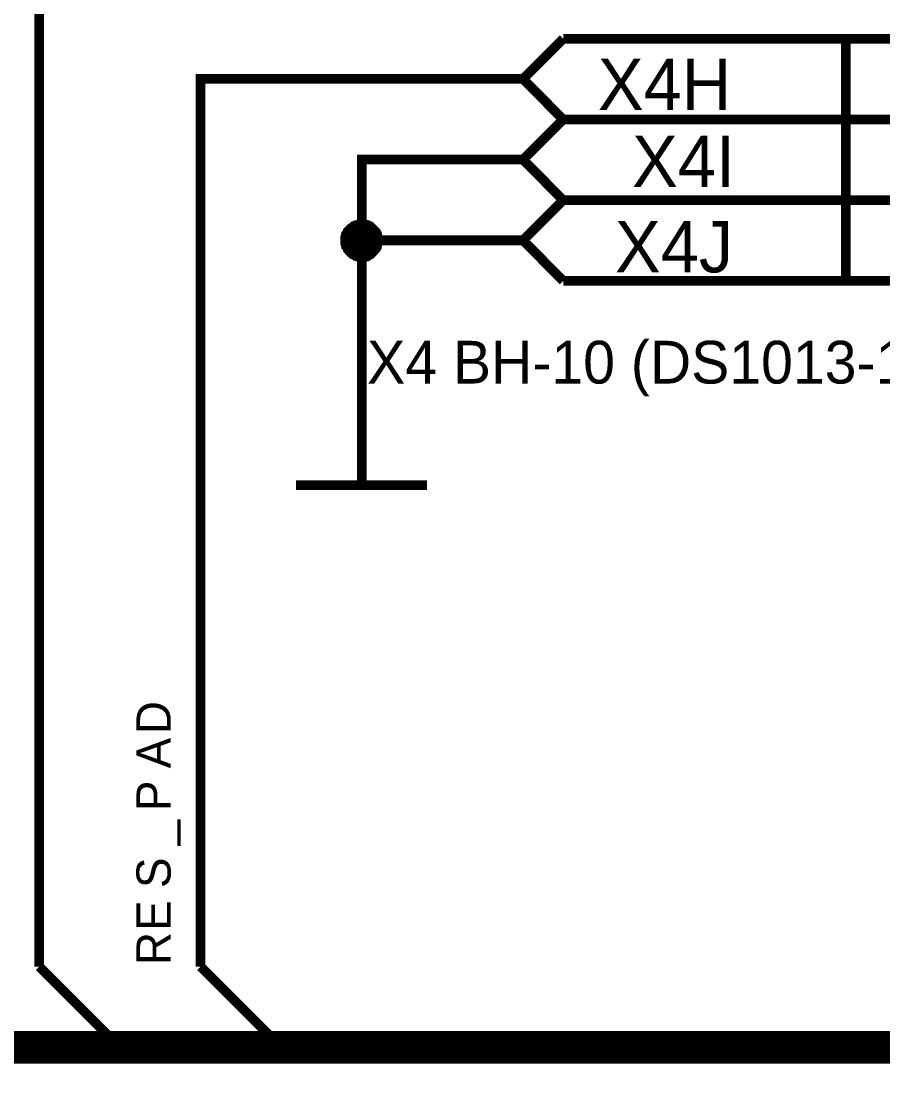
# Model space of a CAD drawing. Header units: millimetres. Extents: x 0 to 420, y 0 to 297.
# Drawn here: x 166.98 to 193.67, y 178.74 to 211.78 of the extents above; entities that cross this region are included whole.
import ezdxf

# ---------------------------------------------------------------- set-up
doc = ezdxf.new("R2010")
doc.units = ezdxf.units.MM
doc.layers.add('Sheet', color=255, linetype='Continuous')

msp = doc.modelspace()

# ---------------------------------------------------------------- linework, layer by layer
at = {"layer": 'Sheet'}
for points, const_width in [([(180.026, 215), (167.53, 215), (167.53, 182.495)], 0.3), ([(182.525, 210), (183.767, 211.242)], 0.3), ([(183.767, 211.242), (208.759, 211.242)], 0.3), ([(192.522, 211.242), (192.522, 208.741)], 0.3), ([(180.026, 210), (172.528, 210), (172.528, 182.495)], 0.3), ([(182.525, 210), (180.026, 210)], 0.3), ([(183.767, 208.741), (182.525, 210)], 0.3), ([(182.525, 207.499), (183.767, 208.741)], 0.3), ([(208.759, 208.741), (183.767, 208.741)], 0.3), ([(183.767, 208.741), (208.759, 208.741)], 0.3), ([(192.522, 208.741), (192.522, 206.241)], 0.3), ([(180.026, 207.499), (177.527, 207.499), (177.527, 204.999), (177.527, 202.498)], 0.3), ([(182.525, 207.499), (180.026, 207.499)], 0.3), ([(183.767, 206.241), (182.525, 207.499)], 0.3), ([(182.525, 204.999), (183.767, 206.241)], 0.3), ([(208.759, 206.241), (183.767, 206.241)], 0.3), ([(183.767, 206.241), (208.759, 206.241)], 0.3), ([(192.522, 206.241), (192.522, 203.74)], 0.3), ([(177.014, 204.999), (177.014, 205.032), (177.014, 205.049), (177.014, 205.082), (177.03, 205.098), (177.03, 205.131), (177.03, 205.148), (177.047, 205.164), (177.047, 205.198), (177.063, 205.214), (177.08, 205.231), (177.096, 205.264), (177.096, 205.28), (177.113, 205.297), (177.13, 205.314), (177.146, 205.33), (177.163, 205.347), (177.179, 205.363), (177.196, 205.38), (177.229, 205.396), (177.245, 205.413), (177.262, 205.429), (177.279, 205.429), (177.312, 205.446), (177.328, 205.463), (177.345, 205.463), (177.378, 205.479), (177.394, 205.479), (177.427, 205.479), (177.444, 205.496), (177.477, 205.496), (177.494, 205.496), (177.527, 205.496)], 0.3), ([(177.014, 204.999), (177.014, 205.032), (177.014, 205.049), (177.014, 205.082), (177.03, 205.098), (177.03, 205.131), (177.03, 205.148), (177.047, 205.164), (177.047, 205.198), (177.063, 205.214), (177.08, 205.231), (177.096, 205.264), (177.096, 205.28), (177.113, 205.297), (177.13, 205.314), (177.146, 205.33), (177.163, 205.347), (177.179, 205.363), (177.196, 205.38), (177.229, 205.396), (177.245, 205.413), (177.262, 205.429), (177.279, 205.429), (177.312, 205.446), (177.328, 205.463), (177.345, 205.463), (177.378, 205.479), (177.394, 205.479), (177.427, 205.479), (177.444, 205.496), (177.477, 205.496), (177.494, 205.496), (177.527, 205.496)], 0.3), ([(177.014, 204.999), (177.014, 205.032), (177.014, 205.049), (177.014, 205.082), (177.03, 205.098), (177.03, 205.131), (177.03, 205.148), (177.047, 205.164), (177.047, 205.198), (177.063, 205.214), (177.08, 205.231), (177.096, 205.264), (177.096, 205.28), (177.113, 205.297), (177.13, 205.314), (177.146, 205.33), (177.163, 205.347), (177.179, 205.363), (177.196, 205.38), (177.229, 205.396), (177.245, 205.413), (177.262, 205.429), (177.279, 205.429), (177.312, 205.446), (177.328, 205.463), (177.345, 205.463), (177.378, 205.479), (177.394, 205.479), (177.427, 205.479), (177.444, 205.496), (177.477, 205.496), (177.494, 205.496), (177.527, 205.496)], 0.3), ([(177.014, 204.999), (177.014, 205.032), (177.014, 205.049), (177.014, 205.082), (177.03, 205.098), (177.03, 205.131), (177.03, 205.148), (177.047, 205.164), (177.047, 205.198), (177.063, 205.214), (177.08, 205.231), (177.096, 205.264), (177.096, 205.28), (177.113, 205.297), (177.13, 205.314), (177.146, 205.33), (177.163, 205.347), (177.179, 205.363), (177.196, 205.38), (177.229, 205.396), (177.245, 205.413), (177.262, 205.429), (177.279, 205.429), (177.312, 205.446), (177.328, 205.463), (177.345, 205.463), (177.378, 205.479), (177.394, 205.479), (177.427, 205.479), (177.444, 205.496), (177.477, 205.496), (177.494, 205.496), (177.527, 205.496)], 0.3), ([(177.014, 204.999), (177.014, 205.032), (177.014, 205.049), (177.014, 205.082), (177.03, 205.098), (177.03, 205.131), (177.03, 205.148), (177.047, 205.164), (177.047, 205.198), (177.063, 205.214), (177.08, 205.231), (177.096, 205.264), (177.096, 205.28), (177.113, 205.297), (177.13, 205.314), (177.146, 205.33), (177.163, 205.347), (177.179, 205.363), (177.196, 205.38), (177.229, 205.396), (177.245, 205.413), (177.262, 205.429), (177.279, 205.429), (177.312, 205.446), (177.328, 205.463), (177.345, 205.463), (177.378, 205.479), (177.394, 205.479), (177.427, 205.479), (177.444, 205.496), (177.477, 205.496), (177.494, 205.496), (177.527, 205.496)], 0.0991), ([(177.014, 204.999), (177.014, 205.032), (177.014, 205.049), (177.014, 205.082), (177.03, 205.098), (177.03, 205.131), (177.03, 205.148), (177.047, 205.164), (177.047, 205.198), (177.063, 205.214), (177.08, 205.231), (177.096, 205.264), (177.096, 205.28), (177.113, 205.297), (177.13, 205.314), (177.146, 205.33), (177.163, 205.347), (177.179, 205.363), (177.196, 205.38), (177.229, 205.396), (177.245, 205.413), (177.262, 205.429), (177.279, 205.429), (177.312, 205.446), (177.328, 205.463), (177.345, 205.463), (177.378, 205.479), (177.394, 205.479), (177.427, 205.479), (177.444, 205.496), (177.477, 205.496), (177.494, 205.496), (177.527, 205.496)], 0.0991), ([(177.014, 204.999), (177.014, 205.032), (177.014, 205.049), (177.014, 205.082), (177.03, 205.098), (177.03, 205.131), (177.03, 205.148), (177.047, 205.164), (177.047, 205.198), (177.063, 205.214), (177.08, 205.231), (177.096, 205.264), (177.096, 205.28), (177.113, 205.297), (177.13, 205.314), (177.146, 205.33), (177.163, 205.347), (177.179, 205.363), (177.196, 205.38), (177.229, 205.396), (177.245, 205.413), (177.262, 205.429), (177.279, 205.429), (177.312, 205.446), (177.328, 205.463), (177.345, 205.463), (177.378, 205.479), (177.394, 205.479), (177.427, 205.479), (177.444, 205.496), (177.477, 205.496), (177.494, 205.496), (177.527, 205.496)], 0.0991), ([(177.014, 204.999), (177.014, 205.032), (177.014, 205.049), (177.014, 205.082), (177.03, 205.098), (177.03, 205.131), (177.03, 205.148), (177.047, 205.164), (177.047, 205.198), (177.063, 205.214), (177.08, 205.231), (177.096, 205.264), (177.096, 205.28), (177.113, 205.297), (177.13, 205.314), (177.146, 205.33), (177.163, 205.347), (177.179, 205.363), (177.196, 205.38), (177.229, 205.396), (177.245, 205.413), (177.262, 205.429), (177.279, 205.429), (177.312, 205.446), (177.328, 205.463), (177.345, 205.463), (177.378, 205.479), (177.394, 205.479), (177.427, 205.479), (177.444, 205.496), (177.477, 205.496), (177.494, 205.496), (177.527, 205.496)], 0.0991), ([(177.527, 205.496), (177.527, 205.496)], 0.3), ([(177.527, 205.496), (177.56, 205.496), (177.576, 205.496), (177.61, 205.496), (177.626, 205.479), (177.659, 205.479), (177.676, 205.479), (177.692, 205.463), (177.725, 205.463), (177.742, 205.446), (177.759, 205.429), (177.792, 205.429), (177.808, 205.413), (177.825, 205.396), (177.841, 205.38), (177.858, 205.363), (177.874, 205.347), (177.891, 205.33), (177.907, 205.314), (177.924, 205.297), (177.941, 205.28), (177.957, 205.264), (177.957, 205.231), (177.974, 205.214), (177.99, 205.198), (177.99, 205.164), (178.007, 205.148), (178.007, 205.131), (178.007, 205.098), (178.023, 205.082), (178.023, 205.049), (178.023, 205.032), (178.023, 204.999)], 0.3), ([(177.527, 205.496), (177.527, 205.496)], 0.3), ([(177.527, 205.496), (177.56, 205.496), (177.576, 205.496), (177.61, 205.496), (177.626, 205.479), (177.659, 205.479), (177.676, 205.479), (177.692, 205.463), (177.725, 205.463), (177.742, 205.446), (177.759, 205.429), (177.792, 205.429), (177.808, 205.413), (177.825, 205.396), (177.841, 205.38), (177.858, 205.363), (177.874, 205.347), (177.891, 205.33), (177.907, 205.314), (177.924, 205.297), (177.941, 205.28), (177.957, 205.264), (177.957, 205.231), (177.974, 205.214), (177.99, 205.198), (177.99, 205.164), (178.007, 205.148), (178.007, 205.131), (178.007, 205.098), (178.023, 205.082), (178.023, 205.049), (178.023, 205.032), (178.023, 204.999)], 0.3), ([(177.527, 205.496), (177.527, 205.496)], 0.3), ([(177.527, 205.496), (177.56, 205.496), (177.576, 205.496), (177.61, 205.496), (177.626, 205.479), (177.659, 205.479), (177.676, 205.479), (177.692, 205.463), (177.725, 205.463), (177.742, 205.446), (177.759, 205.429), (177.792, 205.429), (177.808, 205.413), (177.825, 205.396), (177.841, 205.38), (177.858, 205.363), (177.874, 205.347), (177.891, 205.33), (177.907, 205.314), (177.924, 205.297), (177.941, 205.28), (177.957, 205.264), (177.957, 205.231), (177.974, 205.214), (177.99, 205.198), (177.99, 205.164), (178.007, 205.148), (178.007, 205.131), (178.007, 205.098), (178.023, 205.082), (178.023, 205.049), (178.023, 205.032), (178.023, 204.999)], 0.3), ([(177.527, 205.496), (177.527, 205.496)], 0.3), ([(177.527, 205.496), (177.56, 205.496), (177.576, 205.496), (177.61, 205.496), (177.626, 205.479), (177.659, 205.479), (177.676, 205.479), (177.692, 205.463), (177.725, 205.463), (177.742, 205.446), (177.759, 205.429), (177.792, 205.429), (177.808, 205.413), (177.825, 205.396), (177.841, 205.38), (177.858, 205.363), (177.874, 205.347), (177.891, 205.33), (177.907, 205.314), (177.924, 205.297), (177.941, 205.28), (177.957, 205.264), (177.957, 205.231), (177.974, 205.214), (177.99, 205.198), (177.99, 205.164), (178.007, 205.148), (178.007, 205.131), (178.007, 205.098), (178.023, 205.082), (178.023, 205.049), (178.023, 205.032), (178.023, 204.999)], 0.3), ([(177.527, 205.496), (177.527, 205.496)], 0.0991), ([(177.527, 205.496), (177.56, 205.496), (177.576, 205.496), (177.61, 205.496), (177.626, 205.479), (177.659, 205.479), (177.676, 205.479), (177.692, 205.463), (177.725, 205.463), (177.742, 205.446), (177.759, 205.429), (177.792, 205.429), (177.808, 205.413), (177.825, 205.396), (177.841, 205.38), (177.858, 205.363), (177.874, 205.347), (177.891, 205.33), (177.907, 205.314), (177.924, 205.297), (177.941, 205.28), (177.957, 205.264), (177.957, 205.231), (177.974, 205.214), (177.99, 205.198), (177.99, 205.164), (178.007, 205.148), (178.007, 205.131), (178.007, 205.098), (178.023, 205.082), (178.023, 205.049), (178.023, 205.032), (178.023, 204.999)], 0.0991), ([(177.527, 205.496), (177.527, 205.496)], 0.0991), ([(177.527, 205.496), (177.56, 205.496), (177.576, 205.496), (177.61, 205.496), (177.626, 205.479), (177.659, 205.479), (177.676, 205.479), (177.692, 205.463), (177.725, 205.463), (177.742, 205.446), (177.759, 205.429), (177.792, 205.429), (177.808, 205.413), (177.825, 205.396), (177.841, 205.38), (177.858, 205.363), (177.874, 205.347), (177.891, 205.33), (177.907, 205.314), (177.924, 205.297), (177.941, 205.28), (177.957, 205.264), (177.957, 205.231), (177.974, 205.214), (177.99, 205.198), (177.99, 205.164), (178.007, 205.148), (178.007, 205.131), (178.007, 205.098), (178.023, 205.082), (178.023, 205.049), (178.023, 205.032), (178.023, 204.999)], 0.0991), ([(177.527, 205.496), (177.527, 205.496)], 0.0991), ([(177.527, 205.496), (177.56, 205.496), (177.576, 205.496), (177.61, 205.496), (177.626, 205.479), (177.659, 205.479), (177.676, 205.479), (177.692, 205.463), (177.725, 205.463), (177.742, 205.446), (177.759, 205.429), (177.792, 205.429), (177.808, 205.413), (177.825, 205.396), (177.841, 205.38), (177.858, 205.363), (177.874, 205.347), (177.891, 205.33), (177.907, 205.314), (177.924, 205.297), (177.941, 205.28), (177.957, 205.264), (177.957, 205.231), (177.974, 205.214), (177.99, 205.198), (177.99, 205.164), (178.007, 205.148), (178.007, 205.131), (178.007, 205.098), (178.023, 205.082), (178.023, 205.049), (178.023, 205.032), (178.023, 204.999)], 0.0991), ([(177.527, 205.496), (177.527, 205.496)], 0.0991), ([(177.527, 205.496), (177.56, 205.496), (177.576, 205.496), (177.61, 205.496), (177.626, 205.479), (177.659, 205.479), (177.676, 205.479), (177.692, 205.463), (177.725, 205.463), (177.742, 205.446), (177.759, 205.429), (177.792, 205.429), (177.808, 205.413), (177.825, 205.396), (177.841, 205.38), (177.858, 205.363), (177.874, 205.347), (177.891, 205.33), (177.907, 205.314), (177.924, 205.297), (177.941, 205.28), (177.957, 205.264), (177.957, 205.231), (177.974, 205.214), (177.99, 205.198), (177.99, 205.164), (178.007, 205.148), (178.007, 205.131), (178.007, 205.098), (178.023, 205.082), (178.023, 205.049), (178.023, 205.032), (178.023, 204.999)], 0.0991), ([(177.527, 204.486), (177.494, 204.486), (177.477, 204.486), (177.444, 204.486), (177.427, 204.502), (177.394, 204.502), (177.378, 204.502), (177.345, 204.519), (177.328, 204.519), (177.312, 204.535), (177.279, 204.552), (177.262, 204.568), (177.245, 204.568), (177.229, 204.585), (177.196, 204.601), (177.179, 204.618), (177.163, 204.635), (177.146, 204.651), (177.13, 204.668), (177.113, 204.701), (177.096, 204.717), (177.096, 204.734), (177.08, 204.751), (177.063, 204.784), (177.047, 204.8), (177.047, 204.817), (177.03, 204.85), (177.03, 204.866), (177.03, 204.9), (177.014, 204.916), (177.014, 204.949), (177.014, 204.966), (177.014, 204.999)], 0.3), ([(177.014, 204.999), (177.014, 204.999)], 0.3), ([(177.527, 204.486), (177.494, 204.486), (177.477, 204.486), (177.444, 204.486), (177.427, 204.502), (177.394, 204.502), (177.378, 204.502), (177.345, 204.519), (177.328, 204.519), (177.312, 204.535), (177.279, 204.552), (177.262, 204.568), (177.245, 204.568), (177.229, 204.585), (177.196, 204.601), (177.179, 204.618), (177.163, 204.635), (177.146, 204.651), (177.13, 204.668), (177.113, 204.701), (177.096, 204.717), (177.096, 204.734), (177.08, 204.751), (177.063, 204.784), (177.047, 204.8), (177.047, 204.817), (177.03, 204.85), (177.03, 204.866), (177.03, 204.9), (177.014, 204.916), (177.014, 204.949), (177.014, 204.966), (177.014, 204.999)], 0.3), ([(177.014, 204.999), (177.014, 204.999)], 0.3), ([(177.527, 204.486), (177.494, 204.486), (177.477, 204.486), (177.444, 204.486), (177.427, 204.502), (177.394, 204.502), (177.378, 204.502), (177.345, 204.519), (177.328, 204.519), (177.312, 204.535), (177.279, 204.552), (177.262, 204.568), (177.245, 204.568), (177.229, 204.585), (177.196, 204.601), (177.179, 204.618), (177.163, 204.635), (177.146, 204.651), (177.13, 204.668), (177.113, 204.701), (177.096, 204.717), (177.096, 204.734), (177.08, 204.751), (177.063, 204.784), (177.047, 204.8), (177.047, 204.817), (177.03, 204.85), (177.03, 204.866), (177.03, 204.9), (177.014, 204.916), (177.014, 204.949), (177.014, 204.966), (177.014, 204.999)], 0.3), ([(177.014, 204.999), (177.014, 204.999)], 0.3), ([(177.527, 204.486), (177.494, 204.486), (177.477, 204.486), (177.444, 204.486), (177.427, 204.502), (177.394, 204.502), (177.378, 204.502), (177.345, 204.519), (177.328, 204.519), (177.312, 204.535), (177.279, 204.552), (177.262, 204.568), (177.245, 204.568), (177.229, 204.585), (177.196, 204.601), (177.179, 204.618), (177.163, 204.635), (177.146, 204.651), (177.13, 204.668), (177.113, 204.701), (177.096, 204.717), (177.096, 204.734), (177.08, 204.751), (177.063, 204.784), (177.047, 204.8), (177.047, 204.817), (177.03, 204.85), (177.03, 204.866), (177.03, 204.9), (177.014, 204.916), (177.014, 204.949), (177.014, 204.966), (177.014, 204.999)], 0.3), ([(177.014, 204.999), (177.014, 204.999)], 0.3), ([(177.527, 204.486), (177.494, 204.486), (177.477, 204.486), (177.444, 204.486), (177.427, 204.502), (177.394, 204.502), (177.378, 204.502), (177.345, 204.519), (177.328, 204.519), (177.312, 204.535), (177.279, 204.552), (177.262, 204.568), (177.245, 204.568), (177.229, 204.585), (177.196, 204.601), (177.179, 204.618), (177.163, 204.635), (177.146, 204.651), (177.13, 204.668), (177.113, 204.701), (177.096, 204.717), (177.096, 204.734), (177.08, 204.751), (177.063, 204.784), (177.047, 204.8), (177.047, 204.817), (177.03, 204.85), (177.03, 204.866), (177.03, 204.9), (177.014, 204.916), (177.014, 204.949), (177.014, 204.966), (177.014, 204.999)], 0.0991), ([(177.014, 204.999), (177.014, 204.999)], 0.0991), ([(177.527, 204.486), (177.494, 204.486), (177.477, 204.486), (177.444, 204.486), (177.427, 204.502), (177.394, 204.502), (177.378, 204.502), (177.345, 204.519), (177.328, 204.519), (177.312, 204.535), (177.279, 204.552), (177.262, 204.568), (177.245, 204.568), (177.229, 204.585), (177.196, 204.601), (177.179, 204.618), (177.163, 204.635), (177.146, 204.651), (177.13, 204.668), (177.113, 204.701), (177.096, 204.717), (177.096, 204.734), (177.08, 204.751), (177.063, 204.784), (177.047, 204.8), (177.047, 204.817), (177.03, 204.85), (177.03, 204.866), (177.03, 204.9), (177.014, 204.916), (177.014, 204.949), (177.014, 204.966), (177.014, 204.999)], 0.0991), ([(177.014, 204.999), (177.014, 204.999)], 0.0991), ([(177.527, 204.486), (177.494, 204.486), (177.477, 204.486), (177.444, 204.486), (177.427, 204.502), (177.394, 204.502), (177.378, 204.502), (177.345, 204.519), (177.328, 204.519), (177.312, 204.535), (177.279, 204.552), (177.262, 204.568), (177.245, 204.568), (177.229, 204.585), (177.196, 204.601), (177.179, 204.618), (177.163, 204.635), (177.146, 204.651), (177.13, 204.668), (177.113, 204.701), (177.096, 204.717), (177.096, 204.734), (177.08, 204.751), (177.063, 204.784), (177.047, 204.8), (177.047, 204.817), (177.03, 204.85), (177.03, 204.866), (177.03, 204.9), (177.014, 204.916), (177.014, 204.949), (177.014, 204.966), (177.014, 204.999)], 0.0991), ([(177.014, 204.999), (177.014, 204.999)], 0.0991), ([(177.527, 204.486), (177.494, 204.486), (177.477, 204.486), (177.444, 204.486), (177.427, 204.502), (177.394, 204.502), (177.378, 204.502), (177.345, 204.519), (177.328, 204.519), (177.312, 204.535), (177.279, 204.552), (177.262, 204.568), (177.245, 204.568), (177.229, 204.585), (177.196, 204.601), (177.179, 204.618), (177.163, 204.635), (177.146, 204.651), (177.13, 204.668), (177.113, 204.701), (177.096, 204.717), (177.096, 204.734), (177.08, 204.751), (177.063, 204.784), (177.047, 204.8), (177.047, 204.817), (177.03, 204.85), (177.03, 204.866), (177.03, 204.9), (177.014, 204.916), (177.014, 204.949), (177.014, 204.966), (177.014, 204.999)], 0.0991), ([(177.014, 204.999), (177.014, 204.999)], 0.0991), ([(178.023, 204.999), (178.023, 204.966), (178.023, 204.949), (178.023, 204.916), (178.007, 204.9), (178.007, 204.866), (178.007, 204.85), (177.99, 204.817), (177.99, 204.8), (177.974, 204.784), (177.957, 204.751), (177.957, 204.734), (177.941, 204.717), (177.924, 204.701), (177.907, 204.668), (177.891, 204.651), (177.874, 204.635), (177.858, 204.618), (177.841, 204.601), (177.825, 204.585), (177.808, 204.568), (177.792, 204.568), (177.759, 204.552), (177.742, 204.535), (177.725, 204.519), (177.692, 204.519), (177.676, 204.502), (177.659, 204.502), (177.626, 204.502), (177.61, 204.486), (177.576, 204.486), (177.56, 204.486), (177.527, 204.486)], 0.3), ([(177.527, 204.999), (180.026, 204.999)], 0.3), ([(178.023, 204.999), (178.023, 204.966), (178.023, 204.949), (178.023, 204.916), (178.007, 204.9), (178.007, 204.866), (178.007, 204.85), (177.99, 204.817), (177.99, 204.8), (177.974, 204.784), (177.957, 204.751), (177.957, 204.734), (177.941, 204.717), (177.924, 204.701), (177.907, 204.668), (177.891, 204.651), (177.874, 204.635), (177.858, 204.618), (177.841, 204.601), (177.825, 204.585), (177.808, 204.568), (177.792, 204.568), (177.759, 204.552), (177.742, 204.535), (177.725, 204.519), (177.692, 204.519), (177.676, 204.502), (177.659, 204.502), (177.626, 204.502), (177.61, 204.486), (177.576, 204.486), (177.56, 204.486), (177.527, 204.486)], 0.3), ([(178.023, 204.999), (178.023, 204.966), (178.023, 204.949), (178.023, 204.916), (178.007, 204.9), (178.007, 204.866), (178.007, 204.85), (177.99, 204.817), (177.99, 204.8), (177.974, 204.784), (177.957, 204.751), (177.957, 204.734), (177.941, 204.717), (177.924, 204.701), (177.907, 204.668), (177.891, 204.651), (177.874, 204.635), (177.858, 204.618), (177.841, 204.601), (177.825, 204.585), (177.808, 204.568), (177.792, 204.568), (177.759, 204.552), (177.742, 204.535), (177.725, 204.519), (177.692, 204.519), (177.676, 204.502), (177.659, 204.502), (177.626, 204.502), (177.61, 204.486), (177.576, 204.486), (177.56, 204.486), (177.527, 204.486)], 0.3), ([(178.023, 204.999), (178.023, 204.966), (178.023, 204.949), (178.023, 204.916), (178.007, 204.9), (178.007, 204.866), (178.007, 204.85), (177.99, 204.817), (177.99, 204.8), (177.974, 204.784), (177.957, 204.751), (177.957, 204.734), (177.941, 204.717), (177.924, 204.701), (177.907, 204.668), (177.891, 204.651), (177.874, 204.635), (177.858, 204.618), (177.841, 204.601), (177.825, 204.585), (177.808, 204.568), (177.792, 204.568), (177.759, 204.552), (177.742, 204.535), (177.725, 204.519), (177.692, 204.519), (177.676, 204.502), (177.659, 204.502), (177.626, 204.502), (177.61, 204.486), (177.576, 204.486), (177.56, 204.486), (177.527, 204.486)], 0.3), ([(178.023, 204.999), (178.023, 204.966), (178.023, 204.949), (178.023, 204.916), (178.007, 204.9), (178.007, 204.866), (178.007, 204.85), (177.99, 204.817), (177.99, 204.8), (177.974, 204.784), (177.957, 204.751), (177.957, 204.734), (177.941, 204.717), (177.924, 204.701), (177.907, 204.668), (177.891, 204.651), (177.874, 204.635), (177.858, 204.618), (177.841, 204.601), (177.825, 204.585), (177.808, 204.568), (177.792, 204.568), (177.759, 204.552), (177.742, 204.535), (177.725, 204.519), (177.692, 204.519), (177.676, 204.502), (177.659, 204.502), (177.626, 204.502), (177.61, 204.486), (177.576, 204.486), (177.56, 204.486), (177.527, 204.486)], 0.0991), ([(178.023, 204.999), (178.023, 204.966), (178.023, 204.949), (178.023, 204.916), (178.007, 204.9), (178.007, 204.866), (178.007, 204.85), (177.99, 204.817), (177.99, 204.8), (177.974, 204.784), (177.957, 204.751), (177.957, 204.734), (177.941, 204.717), (177.924, 204.701), (177.907, 204.668), (177.891, 204.651), (177.874, 204.635), (177.858, 204.618), (177.841, 204.601), (177.825, 204.585), (177.808, 204.568), (177.792, 204.568), (177.759, 204.552), (177.742, 204.535), (177.725, 204.519), (177.692, 204.519), (177.676, 204.502), (177.659, 204.502), (177.626, 204.502), (177.61, 204.486), (177.576, 204.486), (177.56, 204.486), (177.527, 204.486)], 0.0991), ([(178.023, 204.999), (178.023, 204.966), (178.023, 204.949), (178.023, 204.916), (178.007, 204.9), (178.007, 204.866), (178.007, 204.85), (177.99, 204.817), (177.99, 204.8), (177.974, 204.784), (177.957, 204.751), (177.957, 204.734), (177.941, 204.717), (177.924, 204.701), (177.907, 204.668), (177.891, 204.651), (177.874, 204.635), (177.858, 204.618), (177.841, 204.601), (177.825, 204.585), (177.808, 204.568), (177.792, 204.568), (177.759, 204.552), (177.742, 204.535), (177.725, 204.519), (177.692, 204.519), (177.676, 204.502), (177.659, 204.502), (177.626, 204.502), (177.61, 204.486), (177.576, 204.486), (177.56, 204.486), (177.527, 204.486)], 0.0991), ([(178.023, 204.999), (178.023, 204.966), (178.023, 204.949), (178.023, 204.916), (178.007, 204.9), (178.007, 204.866), (178.007, 204.85), (177.99, 204.817), (177.99, 204.8), (177.974, 204.784), (177.957, 204.751), (177.957, 204.734), (177.941, 204.717), (177.924, 204.701), (177.907, 204.668), (177.891, 204.651), (177.874, 204.635), (177.858, 204.618), (177.841, 204.601), (177.825, 204.585), (177.808, 204.568), (177.792, 204.568), (177.759, 204.552), (177.742, 204.535), (177.725, 204.519), (177.692, 204.519), (177.676, 204.502), (177.659, 204.502), (177.626, 204.502), (177.61, 204.486), (177.576, 204.486), (177.56, 204.486), (177.527, 204.486)], 0.0991), ([(178.023, 204.999), (178.023, 204.999), (178.023, 204.999), (178.023, 204.999), (178.023, 204.999), (178.023, 204.999), (178.023, 204.999), (178.023, 204.999), (178.023, 204.999), (178.023, 204.999), (178.023, 204.999), (178.023, 204.999), (178.023, 204.999), (178.023, 204.999), (178.023, 204.999), (178.023, 204.999), (178.023, 204.999), (178.023, 204.999), (178.023, 204.999), (178.023, 204.999), (178.023, 204.999), (178.023, 204.999), (178.023, 204.999), (178.023, 204.999), (178.023, 204.999), (178.023, 204.999), (178.023, 204.999), (178.023, 204.999), (178.023, 204.999), (178.023, 204.999), (178.023, 204.999), (178.023, 204.999), (178.023, 204.999)], 0.3), ([(178.023, 204.999), (178.023, 204.999)], 0.3), ([(178.023, 204.999), (178.023, 204.999), (178.023, 204.999), (178.023, 204.999), (178.023, 204.999), (178.023, 204.999), (178.023, 204.999), (178.023, 204.999), (178.023, 204.999), (178.023, 204.999), (178.023, 204.999), (178.023, 204.999), (178.023, 204.999), (178.023, 204.999), (178.023, 204.999), (178.023, 204.999), (178.023, 204.999), (178.023, 204.999), (178.023, 204.999), (178.023, 204.999), (178.023, 204.999), (178.023, 204.999), (178.023, 204.999), (178.023, 204.999), (178.023, 204.999), (178.023, 204.999), (178.023, 204.999), (178.023, 204.999), (178.023, 204.999), (178.023, 204.999), (178.023, 204.999), (178.023, 204.999), (178.023, 204.999)], 0.3), ([(178.023, 204.999), (178.023, 204.999)], 0.3), ([(178.023, 204.999), (178.023, 204.999), (178.023, 204.999), (178.023, 204.999), (178.023, 204.999), (178.023, 204.999), (178.023, 204.999), (178.023, 204.999), (178.023, 204.999), (178.023, 204.999), (178.023, 204.999), (178.023, 204.999), (178.023, 204.999), (178.023, 204.999), (178.023, 204.999), (178.023, 204.999), (178.023, 204.999), (178.023, 204.999), (178.023, 204.999), (178.023, 204.999), (178.023, 204.999), (178.023, 204.999), (178.023, 204.999), (178.023, 204.999), (178.023, 204.999), (178.023, 204.999), (178.023, 204.999), (178.023, 204.999), (178.023, 204.999), (178.023, 204.999), (178.023, 204.999), (178.023, 204.999), (178.023, 204.999)], 0.3), ([(178.023, 204.999), (178.023, 204.999)], 0.3), ([(178.023, 204.999), (178.023, 204.999), (178.023, 204.999), (178.023, 204.999), (178.023, 204.999), (178.023, 204.999), (178.023, 204.999), (178.023, 204.999), (178.023, 204.999), (178.023, 204.999), (178.023, 204.999), (178.023, 204.999), (178.023, 204.999), (178.023, 204.999), (178.023, 204.999), (178.023, 204.999), (178.023, 204.999), (178.023, 204.999), (178.023, 204.999), (178.023, 204.999), (178.023, 204.999), (178.023, 204.999), (178.023, 204.999), (178.023, 204.999), (178.023, 204.999), (178.023, 204.999), (178.023, 204.999), (178.023, 204.999), (178.023, 204.999), (178.023, 204.999), (178.023, 204.999), (178.023, 204.999), (178.023, 204.999)], 0.3), ([(178.023, 204.999), (178.023, 204.999)], 0.3), ([(178.023, 204.999), (178.023, 204.999), (178.023, 204.999), (178.023, 204.999), (178.023, 204.999), (178.023, 204.999), (178.023, 204.999), (178.023, 204.999), (178.023, 204.999), (178.023, 204.999), (178.023, 204.999), (178.023, 204.999), (178.023, 204.999), (178.023, 204.999), (178.023, 204.999), (178.023, 204.999), (178.023, 204.999), (178.023, 204.999), (178.023, 204.999), (178.023, 204.999), (178.023, 204.999), (178.023, 204.999), (178.023, 204.999), (178.023, 204.999), (178.023, 204.999), (178.023, 204.999), (178.023, 204.999), (178.023, 204.999), (178.023, 204.999), (178.023, 204.999), (178.023, 204.999), (178.023, 204.999), (178.023, 204.999)], 0.0991), ([(178.023, 204.999), (178.023, 204.999)], 0.0991), ([(178.023, 204.999), (178.023, 204.999), (178.023, 204.999), (178.023, 204.999), (178.023, 204.999), (178.023, 204.999), (178.023, 204.999), (178.023, 204.999), (178.023, 204.999), (178.023, 204.999), (178.023, 204.999), (178.023, 204.999), (178.023, 204.999), (178.023, 204.999), (178.023, 204.999), (178.023, 204.999), (178.023, 204.999), (178.023, 204.999), (178.023, 204.999), (178.023, 204.999), (178.023, 204.999), (178.023, 204.999), (178.023, 204.999), (178.023, 204.999), (178.023, 204.999), (178.023, 204.999), (178.023, 204.999), (178.023, 204.999), (178.023, 204.999), (178.023, 204.999), (178.023, 204.999), (178.023, 204.999), (178.023, 204.999)], 0.0991), ([(178.023, 204.999), (178.023, 204.999)], 0.0991), ([(178.023, 204.999), (178.023, 204.999), (178.023, 204.999), (178.023, 204.999), (178.023, 204.999), (178.023, 204.999), (178.023, 204.999), (178.023, 204.999), (178.023, 204.999), (178.023, 204.999), (178.023, 204.999), (178.023, 204.999), (178.023, 204.999), (178.023, 204.999), (178.023, 204.999), (178.023, 204.999), (178.023, 204.999), (178.023, 204.999), (178.023, 204.999), (178.023, 204.999), (178.023, 204.999), (178.023, 204.999), (178.023, 204.999), (178.023, 204.999), (178.023, 204.999), (178.023, 204.999), (178.023, 204.999), (178.023, 204.999), (178.023, 204.999), (178.023, 204.999), (178.023, 204.999), (178.023, 204.999), (178.023, 204.999)], 0.0991), ([(178.023, 204.999), (178.023, 204.999)], 0.0991), ([(178.023, 204.999), (178.023, 204.999), (178.023, 204.999), (178.023, 204.999), (178.023, 204.999), (178.023, 204.999), (178.023, 204.999), (178.023, 204.999), (178.023, 204.999), (178.023, 204.999), (178.023, 204.999), (178.023, 204.999), (178.023, 204.999), (178.023, 204.999), (178.023, 204.999), (178.023, 204.999), (178.023, 204.999), (178.023, 204.999), (178.023, 204.999), (178.023, 204.999), (178.023, 204.999), (178.023, 204.999), (178.023, 204.999), (178.023, 204.999), (178.023, 204.999), (178.023, 204.999), (178.023, 204.999), (178.023, 204.999), (178.023, 204.999), (178.023, 204.999), (178.023, 204.999), (178.023, 204.999), (178.023, 204.999)], 0.0991), ([(178.023, 204.999), (178.023, 204.999)], 0.0991), ([(182.525, 204.999), (180.026, 204.999)], 0.3), ([(183.767, 203.74), (182.525, 204.999)], 0.3), ([(208.759, 203.74), (183.767, 203.74)], 0.3), ([(177.527, 202.498), (177.527, 197.415)], 0.3), ([(175.491, 197.415), (179.546, 197.415)], 0.3), ([(167.53, 182.495), (170.029, 179.995)], 0.3), ([(172.528, 182.495), (175.028, 179.995)], 0.3), ([(364.935, 117.485), (364.935, 179.995), (30.09, 179.995)], 1.016)]:
    msp.add_lwpolyline(points, dxfattribs=dict(at, const_width=const_width))
at = {"layer": 'Sheet', "const_width": 0.508}
msp.add_lwpolyline([(177.246, 205, 1), (177.754, 205, 1)], format="xyb", close=True, dxfattribs=at)

# ---------------------------------------------------------------- texts
at = {"layer": 'Sheet'}
for s, height, p in [('X4H', 1.5897, (184.842, 209.039)), ('X4I', 1.5897, (185.902, 206.655)), ('X4J', 1.5897, (185.372, 204.005)), ('X4 BH-10 (DS1013-10S) (IDC-10MS)', 1.32471, (177.692, 200.561))]:
    msp.add_text(s, height=height, dxfattribs=at).set_placement(p)
for s, p in [('D', (171.602, 189.698)), ('A', (171.602, 188.639)), ('P', (171.602, 187.314)), ('_', (171.602, 186.254)), ('S', (171.602, 184.93)), ('E', (171.602, 183.605)), ('R', (171.602, 182.545))]:
    msp.add_text(s, height=1.06, rotation=90, dxfattribs=at).set_placement(p)

doc.saveas('drawing.dxf')
